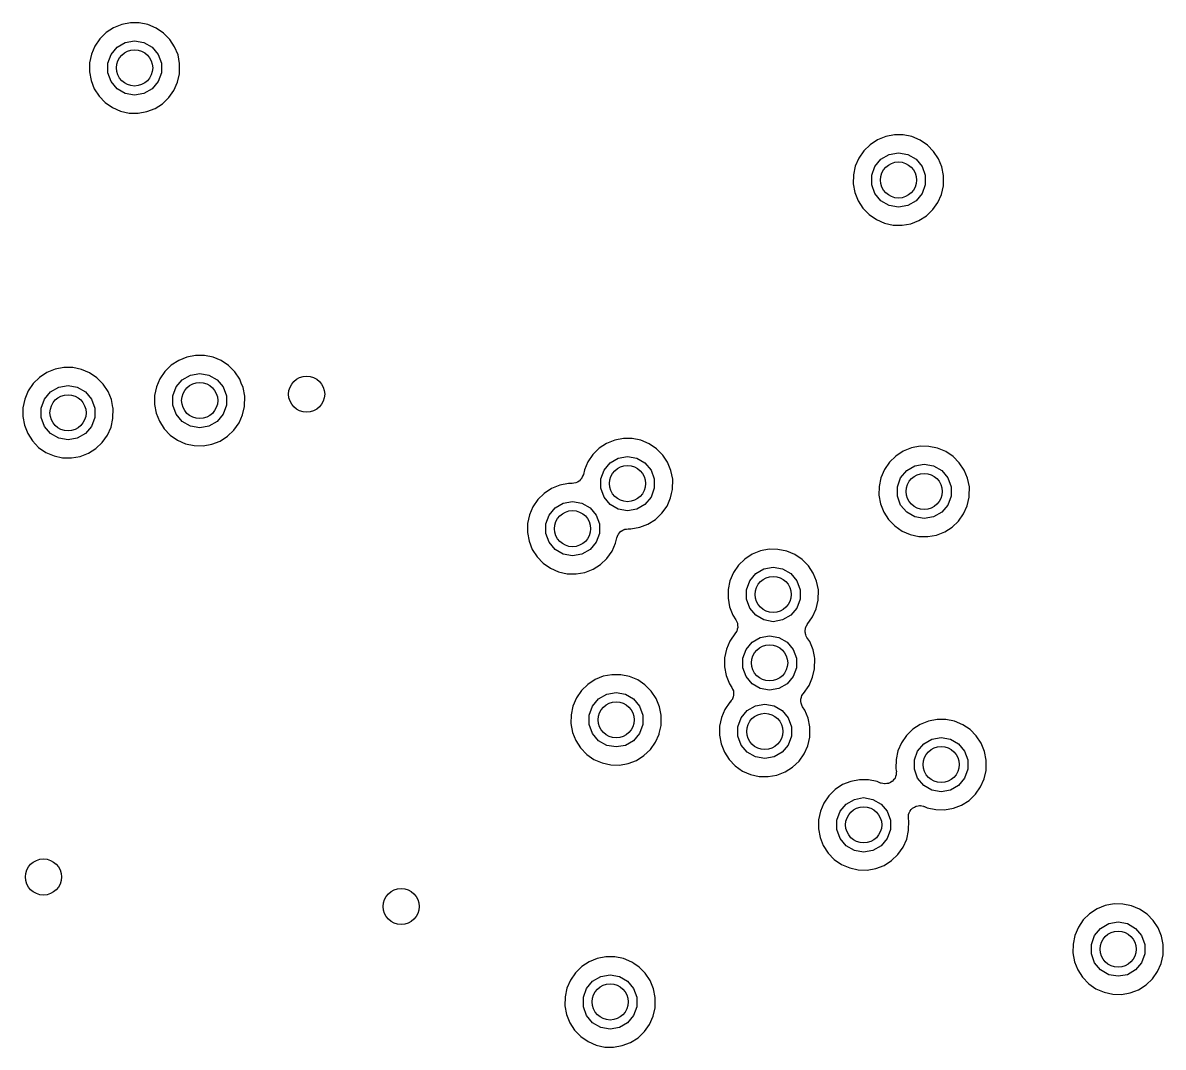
# Model space of a CAD drawing. Extents: x 83.8 to 170.2, y -169.8 to -83.8.
# Drawn here: x 136.53 to 149.16, y -116.27 to -104.92 of the extents above; entities that cross this region are included whole.
import ezdxf

# ---------------------------------------------------------------- set-up
doc = ezdxf.new("R2010")
doc.units = 0
doc.header["$MEASUREMENT"] = 0
doc.layers.add('BLACK', color=7, linetype='CONTINUOUS')

msp = doc.modelspace()

# ---------------------------------------------------------------- linework, layer by layer
at = {"layer": 'Black'}
for p, q in [((137.532, -104.976), (137.45, -105.03)), ((137.623, -104.939), (137.532, -104.976)), ((137.719, -104.921), (137.623, -104.939)), ((137.817, -104.922), (137.719, -104.921)), ((137.913, -104.941), (137.817, -104.922)), ((138.004, -104.979), (137.913, -104.941)), ((138.085, -105.034), (138.004, -104.979)), ((137.38, -105.098), (137.324, -105.179)), ((137.45, -105.03), (137.38, -105.098)), ((137.662, -105.138), (137.765, -105.12)), ((137.765, -105.12), (137.868, -105.138)), ((138.154, -105.104), (138.085, -105.034)), ((138.208, -105.186), (138.154, -105.104)), ((137.324, -105.179), (137.286, -105.269)), ((137.504, -105.271), (137.571, -105.191)), ((137.571, -105.191), (137.662, -105.138)), ((137.868, -105.138), (137.958, -105.191)), ((137.958, -105.191), (138.025, -105.271)), ((138.246, -105.276), (138.208, -105.186)), ((137.265, -105.365), (137.264, -105.463)), ((137.286, -105.269), (137.265, -105.365)), ((137.468, -105.369), (137.504, -105.271)), ((137.468, -105.474), (137.468, -105.369)), ((138.025, -105.271), (138.061, -105.369)), ((138.061, -105.369), (138.061, -105.474)), ((138.264, -105.371), (138.246, -105.276)), ((138.263, -105.485), (138.264, -105.371)), ((137.264, -105.463), (137.282, -105.56)), ((137.504, -105.572), (137.468, -105.474)), ((138.061, -105.474), (138.025, -105.572)), ((138.241, -105.58), (138.263, -105.485)), ((137.282, -105.56), (137.318, -105.651)), ((137.571, -105.652), (137.504, -105.572)), ((138.025, -105.572), (137.958, -105.652)), ((138.201, -105.67), (138.241, -105.58)), ((137.318, -105.651), (137.371, -105.733)), ((137.371, -105.733), (137.439, -105.804)), ((137.662, -105.704), (137.571, -105.652)), ((137.765, -105.723), (137.662, -105.704)), ((137.868, -105.704), (137.765, -105.723)), ((137.958, -105.652), (137.868, -105.704)), ((138.074, -105.817), (138.145, -105.75)), ((138.145, -105.75), (138.201, -105.67)), ((137.439, -105.804), (137.519, -105.86)), ((137.519, -105.86), (137.609, -105.899)), ((137.9, -105.905), (137.991, -105.87)), ((137.991, -105.87), (138.074, -105.817)), ((137.609, -105.899), (137.705, -105.92)), ((137.705, -105.92), (137.803, -105.922)), ((137.803, -105.922), (137.9, -105.905)), ((145.996, -106.217), (145.914, -106.271)), ((146.087, -106.18), (145.996, -106.217)), ((146.183, -106.162), (146.087, -106.18)), ((146.281, -106.162), (146.183, -106.162)), ((146.378, -106.182), (146.281, -106.162)), ((146.468, -106.22), (146.378, -106.182)), ((146.549, -106.275), (146.468, -106.22)), ((145.844, -106.339), (145.789, -106.42)), ((145.914, -106.271), (145.844, -106.339)), ((146.035, -106.431), (146.126, -106.379)), ((146.126, -106.379), (146.229, -106.361)), ((146.229, -106.361), (146.332, -106.379)), ((146.332, -106.379), (146.423, -106.431)), ((146.618, -106.345), (146.549, -106.275)), ((146.673, -106.426), (146.618, -106.345)), ((145.75, -106.51), (145.73, -106.606)), ((145.789, -106.42), (145.75, -106.51)), ((145.932, -106.61), (145.968, -106.512)), ((145.968, -106.512), (146.035, -106.431)), ((146.423, -106.431), (146.49, -106.512)), ((146.49, -106.512), (146.526, -106.61)), ((146.71, -106.517), (146.673, -106.426)), ((146.729, -106.612), (146.71, -106.517)), ((145.73, -106.606), (145.728, -106.704)), ((145.932, -106.714), (145.932, -106.61)), ((146.526, -106.61), (146.526, -106.714)), ((146.727, -106.726), (146.729, -106.612)), ((145.728, -106.704), (145.746, -106.801)), ((145.968, -106.813), (145.932, -106.714)), ((146.526, -106.714), (146.49, -106.813)), ((146.706, -106.821), (146.727, -106.726)), ((145.746, -106.801), (145.782, -106.892)), ((145.782, -106.892), (145.835, -106.974)), ((146.035, -106.893), (145.968, -106.813)), ((146.126, -106.945), (146.035, -106.893)), ((146.423, -106.893), (146.332, -106.945)), ((146.49, -106.813), (146.423, -106.893)), ((146.666, -106.91), (146.706, -106.821)), ((145.835, -106.974), (145.903, -107.045)), ((146.229, -106.963), (146.126, -106.945)), ((146.332, -106.945), (146.229, -106.963)), ((146.538, -107.058), (146.609, -106.99)), ((146.609, -106.99), (146.666, -106.91)), ((145.903, -107.045), (145.984, -107.101)), ((145.984, -107.101), (146.074, -107.14)), ((146.074, -107.14), (146.169, -107.161)), ((146.268, -107.163), (146.364, -107.146)), ((146.364, -107.146), (146.456, -107.111)), ((146.456, -107.111), (146.538, -107.058)), ((146.169, -107.161), (146.268, -107.163)), ((138.253, -108.66), (138.171, -108.713)), ((138.344, -108.623), (138.253, -108.66)), ((138.44, -108.604), (138.344, -108.623)), ((138.538, -108.605), (138.44, -108.604)), ((138.634, -108.625), (138.538, -108.605)), ((138.725, -108.663), (138.634, -108.625)), ((138.806, -108.718), (138.725, -108.663)), ((136.794, -108.795), (136.712, -108.848)), ((136.885, -108.758), (136.794, -108.795)), ((136.981, -108.74), (136.885, -108.758)), ((137.079, -108.74), (136.981, -108.74)), ((137.175, -108.76), (137.079, -108.74)), ((137.266, -108.798), (137.175, -108.76)), ((138.101, -108.782), (138.045, -108.863)), ((138.171, -108.713), (138.101, -108.782)), ((138.875, -108.787), (138.806, -108.718)), ((138.929, -108.869), (138.875, -108.787)), ((136.642, -108.917), (136.587, -108.998)), ((136.712, -108.848), (136.642, -108.917)), ((137.347, -108.853), (137.266, -108.798)), ((137.416, -108.922), (137.347, -108.853)), ((137.47, -109.004), (137.416, -108.922)), ((138.045, -108.863), (138.007, -108.953)), ((138.225, -108.954), (138.292, -108.874)), ((138.292, -108.874), (138.383, -108.822)), ((138.383, -108.822), (138.486, -108.804)), ((138.486, -108.804), (138.589, -108.822)), ((138.589, -108.822), (138.679, -108.874)), ((138.679, -108.874), (138.746, -108.954)), ((138.947, -108.912), (138.929, -108.869)), ((138.967, -108.96), (138.947, -108.912)), ((136.587, -108.998), (136.548, -109.088)), ((136.766, -109.089), (136.833, -109.009)), ((136.833, -109.009), (136.924, -108.957)), ((136.924, -108.957), (137.027, -108.939)), ((137.027, -108.939), (137.13, -108.957)), ((137.13, -108.957), (137.22, -109.009)), ((137.22, -109.009), (137.288, -109.089)), ((137.508, -109.095), (137.47, -109.004)), ((138.007, -108.953), (137.986, -109.049)), ((138.189, -109.053), (138.225, -108.954)), ((138.746, -108.954), (138.782, -109.053)), ((138.985, -109.055), (138.967, -108.96)), ((136.548, -109.088), (136.528, -109.184)), ((136.73, -109.188), (136.766, -109.089)), ((137.288, -109.089), (137.323, -109.188)), ((137.525, -109.182), (137.508, -109.095)), ((137.986, -109.049), (137.985, -109.147)), ((137.985, -109.147), (138.003, -109.243)), ((138.189, -109.157), (138.189, -109.053)), ((138.225, -109.255), (138.189, -109.157)), ((138.782, -109.157), (138.746, -109.255)), ((138.782, -109.053), (138.782, -109.157)), ((138.962, -109.263), (138.984, -109.169)), ((138.984, -109.169), (138.985, -109.055)), ((136.528, -109.184), (136.526, -109.282)), ((136.526, -109.282), (136.544, -109.378)), ((136.73, -109.292), (136.73, -109.188)), ((136.766, -109.391), (136.73, -109.292)), ((137.323, -109.292), (137.288, -109.391)), ((137.323, -109.188), (137.323, -109.292)), ((137.527, -109.19), (137.525, -109.182)), ((137.525, -109.304), (137.527, -109.19)), ((138.003, -109.243), (138.039, -109.334)), ((138.292, -109.336), (138.225, -109.255)), ((138.746, -109.255), (138.679, -109.336)), ((138.922, -109.353), (138.962, -109.263)), ((136.544, -109.378), (136.58, -109.47)), ((136.833, -109.471), (136.766, -109.391)), ((137.288, -109.391), (137.22, -109.471)), ((137.464, -109.488), (137.504, -109.399)), ((137.504, -109.399), (137.525, -109.304)), ((138.039, -109.334), (138.092, -109.417)), ((138.092, -109.417), (138.16, -109.487)), ((138.383, -109.388), (138.292, -109.336)), ((138.486, -109.406), (138.383, -109.388)), ((138.589, -109.388), (138.486, -109.406)), ((138.679, -109.336), (138.589, -109.388)), ((138.866, -109.433), (138.922, -109.353)), ((136.58, -109.47), (136.633, -109.552)), ((136.633, -109.552), (136.701, -109.623)), ((136.924, -109.523), (136.833, -109.471)), ((137.027, -109.541), (136.924, -109.523)), ((137.13, -109.523), (137.027, -109.541)), ((137.22, -109.471), (137.13, -109.523)), ((137.407, -109.568), (137.464, -109.488)), ((138.16, -109.487), (138.241, -109.543)), ((138.241, -109.543), (138.33, -109.583)), ((138.621, -109.589), (138.712, -109.553)), ((138.712, -109.553), (138.795, -109.501)), ((138.795, -109.501), (138.866, -109.433)), ((143.085, -109.543), (142.994, -109.58)), ((143.181, -109.525), (143.085, -109.543)), ((143.279, -109.525), (143.181, -109.525)), ((143.375, -109.545), (143.279, -109.525)), ((143.466, -109.583), (143.375, -109.545)), ((136.701, -109.623), (136.782, -109.679)), ((136.782, -109.679), (136.872, -109.718)), ((137.253, -109.688), (137.336, -109.636)), ((137.336, -109.636), (137.407, -109.568)), ((138.33, -109.583), (138.426, -109.604)), ((138.426, -109.604), (138.524, -109.606)), ((138.524, -109.606), (138.621, -109.589)), ((142.912, -109.634), (142.842, -109.702)), ((142.994, -109.58), (142.912, -109.634)), ((143.547, -109.638), (143.466, -109.583)), ((143.616, -109.708), (143.547, -109.638)), ((146.281, -109.666), (146.199, -109.72)), ((146.372, -109.629), (146.281, -109.666)), ((146.468, -109.611), (146.372, -109.629)), ((146.566, -109.612), (146.468, -109.611)), ((146.663, -109.631), (146.566, -109.612)), ((146.753, -109.669), (146.663, -109.631)), ((146.834, -109.724), (146.753, -109.669)), ((136.872, -109.718), (136.967, -109.739)), ((136.967, -109.739), (137.065, -109.741)), ((137.065, -109.741), (137.162, -109.724)), ((137.162, -109.724), (137.253, -109.688)), ((142.786, -109.783), (142.748, -109.873)), ((142.842, -109.702), (142.786, -109.783)), ((142.966, -109.875), (143.033, -109.794)), ((143.033, -109.794), (143.124, -109.742)), ((143.124, -109.742), (143.227, -109.724)), ((143.227, -109.724), (143.33, -109.742)), ((143.33, -109.742), (143.42, -109.794)), ((143.42, -109.794), (143.487, -109.875)), ((143.67, -109.789), (143.616, -109.708)), ((143.708, -109.88), (143.67, -109.789)), ((146.129, -109.788), (146.074, -109.869)), ((146.199, -109.72), (146.129, -109.788)), ((146.903, -109.794), (146.834, -109.724)), ((146.958, -109.875), (146.903, -109.794)), ((142.737, -109.924), (142.729, -109.942)), ((142.748, -109.873), (142.737, -109.924)), ((142.93, -109.973), (142.966, -109.875)), ((143.487, -109.875), (143.523, -109.973)), ((143.727, -109.975), (143.708, -109.88)), ((146.074, -109.869), (146.035, -109.959)), ((146.253, -109.961), (146.32, -109.881)), ((146.32, -109.881), (146.411, -109.828)), ((146.411, -109.828), (146.514, -109.81)), ((146.514, -109.81), (146.617, -109.828)), ((146.617, -109.828), (146.708, -109.881)), ((146.708, -109.881), (146.775, -109.961)), ((146.995, -109.966), (146.958, -109.875)), ((142.476, -110.042), (142.385, -110.079)), ((142.573, -110.024), (142.476, -110.042)), ((142.612, -110.024), (142.573, -110.024)), ((142.632, -110.021), (142.612, -110.024)), ((142.652, -110.018), (142.632, -110.021)), ((142.654, -110.017), (142.652, -110.018)), ((142.655, -110.017), (142.654, -110.017)), ((142.673, -110.007), (142.655, -110.017)), ((142.691, -109.997), (142.673, -110.007)), ((142.692, -109.996), (142.691, -109.997)), ((142.694, -109.995), (142.692, -109.996)), ((142.707, -109.98), (142.694, -109.995)), ((142.721, -109.965), (142.707, -109.98)), ((142.722, -109.961), (142.721, -109.963)), ((142.721, -109.963), (142.721, -109.965)), ((142.729, -109.942), (142.722, -109.961)), ((142.93, -110.077), (142.93, -109.973)), ((143.523, -109.973), (143.523, -110.077)), ((143.725, -110.089), (143.727, -109.975)), ((146.015, -110.055), (146.013, -110.153)), ((146.035, -109.959), (146.015, -110.055)), ((146.217, -110.059), (146.253, -109.961)), ((146.217, -110.164), (146.217, -110.059)), ((146.775, -109.961), (146.811, -110.059)), ((146.811, -110.059), (146.811, -110.164)), ((147.014, -110.061), (146.995, -109.966)), ((142.303, -110.133), (142.233, -110.201)), ((142.385, -110.079), (142.303, -110.133)), ((142.966, -110.176), (142.93, -110.077)), ((143.033, -110.256), (142.966, -110.176)), ((143.487, -110.176), (143.42, -110.256)), ((143.523, -110.077), (143.487, -110.176)), ((143.664, -110.273), (143.703, -110.184)), ((143.703, -110.184), (143.714, -110.136)), ((143.714, -110.136), (143.725, -110.089)), ((146.013, -110.153), (146.031, -110.25)), ((146.253, -110.262), (146.217, -110.164)), ((146.811, -110.164), (146.775, -110.262)), ((146.991, -110.27), (147.012, -110.175)), ((147.012, -110.162), (147.014, -110.061)), ((147.012, -110.175), (147.012, -110.162)), ((147.012, -110.162), (147.012, -110.162)), ((147.012, -110.162), (147.012, -110.162)), ((142.178, -110.282), (142.139, -110.372)), ((142.233, -110.201), (142.178, -110.282)), ((142.357, -110.374), (142.425, -110.294)), ((142.425, -110.294), (142.515, -110.241)), ((142.515, -110.241), (142.618, -110.223)), ((142.618, -110.223), (142.721, -110.241)), ((142.721, -110.241), (142.812, -110.294)), ((142.812, -110.294), (142.879, -110.374)), ((143.124, -110.308), (143.033, -110.256)), ((143.227, -110.326), (143.124, -110.308)), ((143.33, -110.308), (143.227, -110.326)), ((143.42, -110.256), (143.33, -110.308)), ((143.607, -110.353), (143.664, -110.273)), ((146.031, -110.25), (146.067, -110.341)), ((146.32, -110.342), (146.253, -110.262)), ((146.775, -110.262), (146.708, -110.342)), ((146.951, -110.359), (146.991, -110.27)), ((142.139, -110.372), (142.119, -110.468)), ((142.322, -110.472), (142.357, -110.374)), ((142.879, -110.374), (142.915, -110.472)), ((143.453, -110.474), (143.536, -110.421)), ((143.536, -110.421), (143.607, -110.353)), ((146.067, -110.341), (146.12, -110.423)), ((146.12, -110.423), (146.188, -110.494)), ((146.411, -110.394), (146.32, -110.342)), ((146.514, -110.412), (146.411, -110.394)), ((146.617, -110.394), (146.514, -110.412)), ((146.708, -110.342), (146.617, -110.394)), ((146.894, -110.44), (146.951, -110.359)), ((142.119, -110.468), (142.118, -110.566)), ((142.322, -110.577), (142.322, -110.472)), ((142.915, -110.472), (142.915, -110.577)), ((143.139, -110.569), (143.153, -110.553)), ((143.153, -110.553), (143.154, -110.553)), ((143.154, -110.553), (143.155, -110.551)), ((143.155, -110.551), (143.173, -110.542)), ((143.173, -110.542), (143.191, -110.532)), ((143.191, -110.532), (143.193, -110.532)), ((143.193, -110.532), (143.195, -110.531)), ((143.195, -110.531), (143.215, -110.528)), ((143.215, -110.528), (143.235, -110.525)), ((143.235, -110.525), (143.265, -110.526)), ((143.265, -110.526), (143.362, -110.509)), ((143.362, -110.509), (143.453, -110.474)), ((146.188, -110.494), (146.269, -110.55)), ((146.269, -110.55), (146.359, -110.589)), ((146.649, -110.595), (146.741, -110.56)), ((146.741, -110.56), (146.823, -110.507)), ((146.823, -110.507), (146.894, -110.44)), ((142.118, -110.566), (142.135, -110.663)), ((142.135, -110.663), (142.171, -110.754)), ((142.357, -110.675), (142.322, -110.577)), ((142.425, -110.755), (142.357, -110.675)), ((142.879, -110.675), (142.812, -110.755)), ((142.915, -110.577), (142.879, -110.675)), ((143.055, -110.772), (143.095, -110.683)), ((143.095, -110.683), (143.108, -110.624)), ((143.108, -110.624), (143.116, -110.606)), ((143.116, -110.606), (143.123, -110.587)), ((143.123, -110.587), (143.125, -110.585)), ((143.125, -110.584), (143.139, -110.569)), ((143.125, -110.585), (143.125, -110.584)), ((146.359, -110.589), (146.454, -110.61)), ((146.454, -110.61), (146.553, -110.612)), ((146.553, -110.612), (146.649, -110.595)), ((142.171, -110.754), (142.224, -110.836)), ((142.515, -110.807), (142.425, -110.755)), ((142.618, -110.825), (142.515, -110.807)), ((142.721, -110.807), (142.618, -110.825)), ((142.812, -110.755), (142.721, -110.807)), ((142.999, -110.853), (143.055, -110.772)), ((144.608, -110.807), (144.526, -110.861)), ((144.699, -110.77), (144.608, -110.807)), ((144.795, -110.752), (144.699, -110.77)), ((144.893, -110.753), (144.795, -110.752)), ((144.99, -110.772), (144.893, -110.753)), ((145.08, -110.81), (144.99, -110.772)), ((145.161, -110.865), (145.08, -110.81)), ((142.224, -110.836), (142.293, -110.907)), ((142.293, -110.907), (142.373, -110.963)), ((142.845, -110.973), (142.928, -110.92)), ((142.928, -110.92), (142.999, -110.853)), ((144.456, -110.929), (144.401, -111.01)), ((144.526, -110.861), (144.456, -110.929)), ((145.23, -110.935), (145.161, -110.865)), ((145.285, -111.017), (145.23, -110.935)), ((142.373, -110.963), (142.463, -111.002)), ((142.463, -111.002), (142.559, -111.023)), ((142.559, -111.023), (142.657, -111.025)), ((142.657, -111.025), (142.753, -111.008)), ((142.753, -111.008), (142.845, -110.973)), ((144.401, -111.01), (144.362, -111.1)), ((144.58, -111.102), (144.647, -111.022)), ((144.647, -111.022), (144.738, -110.969)), ((144.738, -110.969), (144.841, -110.951)), ((144.841, -110.951), (144.944, -110.969)), ((144.944, -110.969), (145.035, -111.022)), ((145.035, -111.022), (145.102, -111.102)), ((145.322, -111.107), (145.285, -111.017)), ((144.342, -111.196), (144.34, -111.294)), ((144.362, -111.1), (144.342, -111.196)), ((144.544, -111.2), (144.58, -111.102)), ((145.102, -111.102), (145.138, -111.2)), ((145.341, -111.202), (145.322, -111.107)), ((144.34, -111.294), (144.358, -111.391)), ((144.544, -111.305), (144.544, -111.2)), ((144.58, -111.403), (144.544, -111.305)), ((145.138, -111.305), (145.102, -111.403)), ((145.138, -111.2), (145.138, -111.305)), ((145.318, -111.411), (145.339, -111.316)), ((145.339, -111.316), (145.341, -111.202)), ((144.358, -111.391), (144.394, -111.482)), ((144.647, -111.483), (144.58, -111.403)), ((145.102, -111.403), (145.035, -111.483)), ((145.278, -111.501), (145.318, -111.411)), ((144.394, -111.482), (144.428, -111.535)), ((144.428, -111.535), (144.436, -111.554)), ((144.436, -111.554), (144.444, -111.572)), ((144.444, -111.572), (144.445, -111.574)), ((144.445, -111.574), (144.445, -111.576)), ((144.738, -111.535), (144.647, -111.483)), ((144.841, -111.554), (144.738, -111.535)), ((144.944, -111.535), (144.841, -111.554)), ((145.035, -111.483), (144.944, -111.535)), ((145.217, -111.587), (145.278, -111.501)), ((144.424, -111.678), (144.361, -111.769)), ((144.426, -111.673), (144.424, -111.678)), ((144.434, -111.662), (144.426, -111.673)), ((144.435, -111.66), (144.434, -111.662)), ((144.436, -111.659), (144.435, -111.66)), ((144.441, -111.639), (144.436, -111.659)), ((144.442, -111.638), (144.441, -111.639)), ((144.447, -111.62), (144.442, -111.638)), ((144.442, -111.638), (144.442, -111.638)), ((144.442, -111.638), (144.442, -111.638)), ((144.445, -111.576), (144.446, -111.596)), ((144.446, -111.596), (144.448, -111.616)), ((144.448, -111.616), (144.447, -111.618)), ((144.447, -111.618), (144.447, -111.62)), ((145.194, -111.671), (145.195, -111.658)), ((145.197, -111.68), (145.194, -111.671)), ((145.195, -111.646), (145.197, -111.636)), ((145.195, -111.658), (145.195, -111.646)), ((145.197, -111.636), (145.198, -111.627)), ((145.197, -111.69), (145.197, -111.68)), ((145.202, -111.701), (145.197, -111.69)), ((145.198, -111.627), (145.204, -111.615)), ((145.206, -111.713), (145.202, -111.701)), ((145.204, -111.615), (145.207, -111.603)), ((145.207, -111.603), (145.213, -111.596)), ((145.213, -111.596), (145.217, -111.587)), ((144.361, -111.769), (144.323, -111.859)), ((144.541, -111.861), (144.608, -111.781)), ((144.608, -111.781), (144.698, -111.728)), ((144.698, -111.728), (144.801, -111.71)), ((144.801, -111.71), (144.904, -111.728)), ((144.904, -111.728), (144.995, -111.781)), ((144.995, -111.781), (145.062, -111.861)), ((145.211, -111.721), (145.206, -111.713)), ((145.215, -111.73), (145.211, -111.721)), ((145.245, -111.775), (145.215, -111.73)), ((145.282, -111.866), (145.245, -111.775)), ((144.323, -111.859), (144.302, -111.955)), ((144.505, -111.959), (144.541, -111.861)), ((145.062, -111.861), (145.098, -111.959)), ((145.297, -111.941), (145.282, -111.866)), ((145.301, -111.961), (145.297, -111.941)), ((145.297, -111.941), (145.297, -111.941)), ((144.302, -111.955), (144.301, -112.053)), ((144.301, -112.053), (144.319, -112.15)), ((144.505, -112.064), (144.505, -111.959)), ((144.541, -112.162), (144.505, -112.064)), ((145.098, -112.064), (145.062, -112.162)), ((145.098, -111.959), (145.098, -112.064)), ((145.278, -112.17), (145.3, -112.075)), ((145.3, -112.075), (145.301, -111.961)), ((142.867, -112.196), (142.785, -112.25)), ((142.958, -112.159), (142.867, -112.196)), ((143.054, -112.141), (142.958, -112.159)), ((143.152, -112.141), (143.054, -112.141)), ((143.248, -112.161), (143.152, -112.141)), ((143.339, -112.199), (143.248, -112.161)), ((143.42, -112.254), (143.339, -112.199)), ((144.319, -112.15), (144.355, -112.241)), ((144.608, -112.242), (144.541, -112.162)), ((145.062, -112.162), (144.995, -112.242)), ((145.238, -112.26), (145.278, -112.17)), ((142.715, -112.318), (142.66, -112.399)), ((142.785, -112.25), (142.715, -112.318)), ((143.489, -112.324), (143.42, -112.254)), ((143.543, -112.405), (143.489, -112.324)), ((144.355, -112.241), (144.382, -112.284)), ((144.382, -112.284), (144.39, -112.303)), ((144.39, -112.303), (144.399, -112.321)), ((144.399, -112.321), (144.399, -112.323)), ((144.399, -112.323), (144.4, -112.325)), ((144.4, -112.325), (144.401, -112.345)), ((144.698, -112.294), (144.608, -112.242)), ((144.801, -112.313), (144.698, -112.294)), ((144.904, -112.294), (144.801, -112.313)), ((144.995, -112.242), (144.904, -112.294)), ((145.175, -112.35), (145.238, -112.26)), ((142.66, -112.399), (142.621, -112.489)), ((142.839, -112.491), (142.906, -112.41)), ((142.906, -112.41), (142.997, -112.358)), ((142.997, -112.358), (143.1, -112.34)), ((143.1, -112.34), (143.203, -112.358)), ((143.203, -112.358), (143.293, -112.41)), ((143.293, -112.41), (143.361, -112.491)), ((143.581, -112.496), (143.543, -112.405)), ((144.362, -112.446), (144.306, -112.527)), ((144.365, -112.444), (144.362, -112.446)), ((144.376, -112.427), (144.365, -112.444)), ((144.389, -112.411), (144.376, -112.427)), ((144.39, -112.408), (144.389, -112.409)), ((144.389, -112.409), (144.389, -112.411)), ((144.396, -112.388), (144.39, -112.408)), ((144.402, -112.369), (144.396, -112.388)), ((144.401, -112.345), (144.402, -112.365)), ((144.402, -112.365), (144.402, -112.367)), ((144.402, -112.367), (144.402, -112.369)), ((145.147, -112.414), (145.154, -112.39)), ((145.148, -112.437), (145.147, -112.414)), ((145.147, -112.414), (145.147, -112.414)), ((145.147, -112.414), (145.147, -112.414)), ((145.149, -112.458), (145.148, -112.437)), ((145.158, -112.477), (145.149, -112.458)), ((145.149, -112.458), (145.149, -112.458)), ((145.149, -112.458), (145.149, -112.458)), ((145.154, -112.39), (145.159, -112.372)), ((145.159, -112.372), (145.172, -112.355)), ((145.159, -112.372), (145.159, -112.372)), ((145.159, -112.372), (145.159, -112.372)), ((145.172, -112.355), (145.173, -112.352)), ((145.173, -112.352), (145.175, -112.35)), ((142.601, -112.585), (142.599, -112.683)), ((142.621, -112.489), (142.601, -112.585)), ((142.803, -112.589), (142.839, -112.491)), ((143.361, -112.491), (143.396, -112.589)), ((143.6, -112.591), (143.581, -112.496)), ((144.306, -112.527), (144.268, -112.617)), ((144.486, -112.619), (144.553, -112.539)), ((144.553, -112.539), (144.644, -112.486)), ((144.644, -112.486), (144.747, -112.468)), ((144.747, -112.468), (144.85, -112.486)), ((144.85, -112.486), (144.94, -112.539)), ((144.94, -112.539), (145.007, -112.619)), ((145.167, -112.499), (145.158, -112.477)), ((145.19, -112.534), (145.167, -112.499)), ((145.167, -112.499), (145.167, -112.499)), ((145.167, -112.499), (145.167, -112.499)), ((145.228, -112.624), (145.19, -112.534)), ((142.599, -112.683), (142.617, -112.78)), ((142.803, -112.693), (142.803, -112.589)), ((142.839, -112.792), (142.803, -112.693)), ((143.396, -112.693), (143.361, -112.792)), ((143.396, -112.589), (143.396, -112.693)), ((143.578, -112.794), (143.598, -112.705)), ((143.598, -112.705), (143.6, -112.591)), ((144.247, -112.713), (144.246, -112.811)), ((144.268, -112.617), (144.247, -112.713)), ((144.45, -112.717), (144.486, -112.619)), ((145.007, -112.619), (145.043, -112.717)), ((145.246, -112.719), (145.228, -112.624)), ((146.469, -112.692), (146.387, -112.746)), ((146.56, -112.655), (146.469, -112.692)), ((146.656, -112.637), (146.56, -112.655)), ((146.754, -112.637), (146.656, -112.637)), ((146.85, -112.657), (146.754, -112.637)), ((146.941, -112.695), (146.85, -112.657)), ((147.022, -112.75), (146.941, -112.695)), ((142.617, -112.78), (142.653, -112.871)), ((142.906, -112.872), (142.839, -112.792)), ((143.361, -112.792), (143.293, -112.872)), ((143.537, -112.889), (143.577, -112.8)), ((143.577, -112.8), (143.578, -112.794)), ((143.578, -112.794), (143.578, -112.794)), ((144.246, -112.811), (144.264, -112.908)), ((144.45, -112.822), (144.45, -112.717)), ((144.486, -112.92), (144.45, -112.822)), ((145.043, -112.822), (145.007, -112.92)), ((145.043, -112.717), (145.043, -112.822)), ((145.223, -112.928), (145.245, -112.833)), ((145.245, -112.833), (145.246, -112.719)), ((146.317, -112.814), (146.261, -112.895)), ((146.387, -112.746), (146.317, -112.814)), ((146.599, -112.854), (146.702, -112.836)), ((146.702, -112.836), (146.805, -112.854)), ((147.091, -112.82), (147.022, -112.75)), ((147.145, -112.901), (147.091, -112.82)), ((142.653, -112.871), (142.706, -112.953)), ((142.706, -112.953), (142.774, -113.024)), ((142.997, -112.924), (142.906, -112.872)), ((143.1, -112.942), (142.997, -112.924)), ((143.203, -112.924), (143.1, -112.942)), ((143.293, -112.872), (143.203, -112.924)), ((143.48, -112.969), (143.537, -112.889)), ((144.264, -112.908), (144.3, -112.999)), ((144.553, -113), (144.486, -112.92)), ((145.007, -112.92), (144.94, -113)), ((145.183, -113.018), (145.223, -112.928)), ((146.261, -112.895), (146.223, -112.985)), ((146.441, -112.987), (146.508, -112.906)), ((146.508, -112.906), (146.599, -112.854)), ((146.805, -112.854), (146.895, -112.906)), ((146.895, -112.906), (146.962, -112.987)), ((147.183, -112.992), (147.145, -112.901)), ((142.774, -113.024), (142.855, -113.08)), ((142.855, -113.08), (142.945, -113.119)), ((143.235, -113.125), (143.326, -113.09)), ((143.326, -113.09), (143.409, -113.037)), ((143.409, -113.037), (143.48, -112.969)), ((144.3, -112.999), (144.353, -113.081)), ((144.353, -113.081), (144.421, -113.152)), ((144.644, -113.052), (144.553, -113)), ((144.747, -113.071), (144.644, -113.052)), ((144.85, -113.052), (144.747, -113.071)), ((144.94, -113), (144.85, -113.052)), ((145.127, -113.098), (145.183, -113.018)), ((146.202, -113.081), (146.201, -113.179)), ((146.223, -112.985), (146.202, -113.081)), ((146.405, -113.085), (146.441, -112.987)), ((146.405, -113.189), (146.405, -113.085)), ((146.962, -112.987), (146.998, -113.085)), ((146.998, -113.085), (146.998, -113.189)), ((147.202, -113.087), (147.183, -112.992)), ((147.2, -113.201), (147.202, -113.087)), ((142.945, -113.119), (143.04, -113.14)), ((143.04, -113.14), (143.138, -113.142)), ((143.138, -113.142), (143.235, -113.125)), ((144.421, -113.152), (144.501, -113.208)), ((144.501, -113.208), (144.591, -113.247)), ((144.882, -113.253), (144.973, -113.218)), ((144.973, -113.218), (145.056, -113.165)), ((145.056, -113.165), (145.127, -113.098)), ((146.201, -113.179), (146.205, -113.201)), ((146.205, -113.201), (146.205, -113.205)), ((146.205, -113.205), (146.206, -113.208)), ((146.206, -113.208), (146.205, -113.227)), ((146.441, -113.288), (146.405, -113.189)), ((146.998, -113.189), (146.962, -113.288)), ((147.178, -113.296), (147.2, -113.201)), ((144.591, -113.247), (144.687, -113.268)), ((144.687, -113.268), (144.785, -113.27)), ((144.785, -113.27), (144.882, -113.253)), ((145.701, -113.323), (145.61, -113.359)), ((145.797, -113.304), (145.701, -113.323)), ((145.895, -113.305), (145.797, -113.304)), ((145.991, -113.325), (145.895, -113.305)), ((146.031, -113.341), (145.991, -113.325)), ((146.034, -113.342), (146.031, -113.341)), ((146.038, -113.344), (146.034, -113.342)), ((146.056, -113.347), (146.038, -113.344)), ((146.121, -113.344), (146.118, -113.345)), ((146.124, -113.343), (146.121, -113.344)), ((146.14, -113.334), (146.124, -113.343)), ((146.157, -113.325), (146.14, -113.334)), ((146.159, -113.323), (146.157, -113.325)), ((146.162, -113.321), (146.159, -113.323)), ((146.174, -113.307), (146.162, -113.321)), ((146.187, -113.293), (146.174, -113.307)), ((146.188, -113.29), (146.187, -113.293)), ((146.191, -113.287), (146.188, -113.29)), ((146.197, -113.269), (146.191, -113.287)), ((146.204, -113.252), (146.197, -113.269)), ((146.205, -113.245), (146.204, -113.249)), ((146.204, -113.249), (146.204, -113.252)), ((146.205, -113.227), (146.205, -113.245)), ((146.508, -113.368), (146.441, -113.288)), ((146.962, -113.288), (146.895, -113.368)), ((147.139, -113.385), (147.178, -113.296)), ((145.528, -113.413), (145.458, -113.482)), ((145.61, -113.359), (145.528, -113.413)), ((146.074, -113.351), (146.056, -113.347)), ((146.077, -113.351), (146.074, -113.351)), ((146.081, -113.351), (146.077, -113.351)), ((146.099, -113.348), (146.081, -113.351)), ((146.118, -113.345), (146.099, -113.348)), ((146.599, -113.42), (146.508, -113.368)), ((146.702, -113.438), (146.599, -113.42)), ((146.805, -113.42), (146.702, -113.438)), ((146.895, -113.368), (146.805, -113.42)), ((147.011, -113.533), (147.082, -113.465)), ((147.082, -113.465), (147.139, -113.385)), ((145.403, -113.563), (145.364, -113.653)), ((145.458, -113.482), (145.403, -113.563)), ((145.582, -113.654), (145.649, -113.574)), ((145.649, -113.574), (145.74, -113.522)), ((145.74, -113.522), (145.843, -113.503)), ((145.843, -113.503), (145.946, -113.522)), ((145.946, -113.522), (146.036, -113.574)), ((146.036, -113.574), (146.104, -113.654)), ((146.424, -113.599), (146.429, -113.596)), ((146.429, -113.596), (146.446, -113.594)), ((146.446, -113.594), (146.462, -113.591)), ((146.462, -113.591), (146.468, -113.592)), ((146.468, -113.592), (146.473, -113.591)), ((146.473, -113.591), (146.489, -113.595)), ((146.489, -113.595), (146.506, -113.598)), ((146.837, -113.621), (146.928, -113.586)), ((146.928, -113.586), (147.011, -113.533)), ((145.364, -113.653), (145.344, -113.749)), ((145.546, -113.752), (145.582, -113.654)), ((146.104, -113.654), (146.139, -113.752)), ((146.339, -113.699), (146.341, -113.693)), ((146.34, -113.715), (146.339, -113.699)), ((146.339, -113.732), (146.34, -113.715)), ((146.341, -113.688), (146.348, -113.673)), ((146.341, -113.693), (146.341, -113.688)), ((146.348, -113.673), (146.354, -113.657)), ((146.354, -113.657), (146.357, -113.653)), ((146.357, -113.653), (146.359, -113.648)), ((146.359, -113.648), (146.371, -113.635)), ((146.371, -113.635), (146.381, -113.622)), ((146.381, -113.622), (146.386, -113.62)), ((146.386, -113.62), (146.39, -113.616)), ((146.39, -113.616), (146.405, -113.608)), ((146.405, -113.608), (146.419, -113.6)), ((146.419, -113.6), (146.424, -113.599)), ((146.506, -113.598), (146.511, -113.6)), ((146.511, -113.6), (146.516, -113.602)), ((146.516, -113.602), (146.546, -113.615)), ((146.546, -113.615), (146.642, -113.636)), ((146.642, -113.636), (146.74, -113.638)), ((146.74, -113.638), (146.837, -113.621)), ((145.344, -113.749), (145.342, -113.847)), ((145.342, -113.847), (145.36, -113.943)), ((145.546, -113.857), (145.546, -113.752)), ((146.139, -113.752), (146.139, -113.857)), ((146.34, -113.737), (146.339, -113.732)), ((146.34, -113.743), (146.34, -113.737)), ((146.343, -113.755), (146.34, -113.743)), ((146.341, -113.868), (146.343, -113.755)), ((145.36, -113.943), (145.396, -114.034)), ((145.582, -113.955), (145.546, -113.857)), ((145.649, -114.035), (145.582, -113.955)), ((146.104, -113.955), (146.036, -114.035)), ((146.139, -113.857), (146.104, -113.955)), ((146.28, -114.053), (146.32, -113.963)), ((146.32, -113.963), (146.341, -113.868)), ((145.396, -114.034), (145.449, -114.117)), ((145.74, -114.088), (145.649, -114.035)), ((145.843, -114.106), (145.74, -114.088)), ((145.946, -114.088), (145.843, -114.106)), ((146.036, -114.035), (145.946, -114.088)), ((146.223, -114.133), (146.28, -114.053)), ((145.449, -114.117), (145.517, -114.187)), ((145.517, -114.187), (145.598, -114.243)), ((146.069, -114.253), (146.152, -114.201)), ((146.152, -114.201), (146.223, -114.133)), ((145.598, -114.243), (145.688, -114.282)), ((145.688, -114.282), (145.783, -114.303)), ((145.783, -114.303), (145.881, -114.306)), ((145.881, -114.306), (145.978, -114.289)), ((145.978, -114.289), (146.069, -114.253)), ((148.52, -114.699), (148.43, -114.736)), ((148.617, -114.681), (148.52, -114.699)), ((148.715, -114.682), (148.617, -114.681)), ((148.811, -114.701), (148.715, -114.682)), ((148.901, -114.739), (148.811, -114.701)), ((148.277, -114.858), (148.222, -114.939)), ((148.347, -114.79), (148.277, -114.858)), ((148.43, -114.736), (148.347, -114.79)), ((148.983, -114.794), (148.901, -114.739)), ((149.052, -114.864), (148.983, -114.794)), ((148.222, -114.939), (148.183, -115.029)), ((148.401, -115.031), (148.469, -114.951)), ((148.469, -114.951), (148.559, -114.898)), ((148.559, -114.898), (148.662, -114.88)), ((148.662, -114.88), (148.765, -114.898)), ((148.765, -114.898), (148.856, -114.951)), ((148.856, -114.951), (148.923, -115.031)), ((149.106, -114.945), (149.052, -114.864)), ((149.143, -115.036), (149.106, -114.945)), ((148.183, -115.029), (148.163, -115.125)), ((148.366, -115.129), (148.401, -115.031)), ((148.923, -115.031), (148.959, -115.129)), ((149.162, -115.131), (149.143, -115.036)), ((148.163, -115.125), (148.162, -115.223)), ((148.162, -115.223), (148.179, -115.32)), ((148.366, -115.234), (148.366, -115.129)), ((148.401, -115.332), (148.366, -115.234)), ((148.959, -115.234), (148.923, -115.332)), ((148.959, -115.129), (148.959, -115.234)), ((149.161, -115.245), (149.162, -115.131)), ((142.801, -115.321), (142.719, -115.375)), ((142.892, -115.284), (142.801, -115.321)), ((142.988, -115.266), (142.892, -115.284)), ((143.086, -115.267), (142.988, -115.266)), ((143.182, -115.286), (143.086, -115.267)), ((143.273, -115.324), (143.182, -115.286)), ((143.295, -115.339), (143.273, -115.324)), ((143.354, -115.379), (143.295, -115.339)), ((143.295, -115.339), (143.295, -115.339)), ((148.179, -115.32), (148.215, -115.411)), ((148.469, -115.412), (148.401, -115.332)), ((148.923, -115.332), (148.856, -115.412)), ((149.099, -115.429), (149.139, -115.34)), ((149.139, -115.34), (149.161, -115.245)), ((142.649, -115.443), (142.593, -115.524)), ((142.719, -115.375), (142.649, -115.443)), ((142.84, -115.536), (142.931, -115.483)), ((142.931, -115.483), (143.034, -115.465)), ((143.034, -115.465), (143.137, -115.483)), ((143.137, -115.483), (143.227, -115.536)), ((143.423, -115.449), (143.354, -115.379)), ((143.477, -115.53), (143.423, -115.449)), ((148.215, -115.411), (148.269, -115.493)), ((148.269, -115.493), (148.337, -115.564)), ((148.559, -115.464), (148.469, -115.412)), ((148.662, -115.482), (148.559, -115.464)), ((148.765, -115.464), (148.662, -115.482)), ((148.856, -115.412), (148.765, -115.464)), ((149.043, -115.51), (149.099, -115.429)), ((142.555, -115.614), (142.534, -115.71)), ((142.593, -115.524), (142.555, -115.614)), ((142.737, -115.714), (142.773, -115.616)), ((142.773, -115.616), (142.84, -115.536)), ((143.227, -115.536), (143.294, -115.616)), ((143.294, -115.616), (143.33, -115.714)), ((143.515, -115.621), (143.477, -115.53)), ((148.337, -115.564), (148.417, -115.62)), ((148.889, -115.63), (148.972, -115.577)), ((148.972, -115.577), (149.043, -115.51)), ((142.534, -115.71), (142.533, -115.808)), ((142.737, -115.819), (142.737, -115.714)), ((143.33, -115.714), (143.33, -115.819)), ((143.534, -115.716), (143.515, -115.621)), ((143.532, -115.83), (143.534, -115.716)), ((148.417, -115.62), (148.507, -115.659)), ((148.507, -115.659), (148.603, -115.68)), ((148.603, -115.68), (148.701, -115.682)), ((148.701, -115.682), (148.797, -115.665)), ((148.797, -115.665), (148.846, -115.646)), ((148.846, -115.646), (148.889, -115.63)), ((148.846, -115.646), (148.846, -115.646)), ((142.533, -115.808), (142.551, -115.905)), ((142.773, -115.917), (142.737, -115.819)), ((143.33, -115.819), (143.294, -115.917)), ((143.51, -115.925), (143.532, -115.83)), ((142.551, -115.905), (142.587, -115.996)), ((142.587, -115.996), (142.64, -116.078)), ((142.84, -115.997), (142.773, -115.917)), ((142.931, -116.049), (142.84, -115.997)), ((143.227, -115.997), (143.137, -116.049)), ((143.294, -115.917), (143.227, -115.997)), ((143.471, -116.014), (143.51, -115.925)), ((142.64, -116.078), (142.708, -116.149)), ((143.034, -116.067), (142.931, -116.049)), ((143.137, -116.049), (143.034, -116.067)), ((143.343, -116.162), (143.414, -116.095)), ((143.414, -116.095), (143.471, -116.014)), ((142.708, -116.149), (142.789, -116.205)), ((142.789, -116.205), (142.878, -116.244)), ((142.878, -116.244), (142.974, -116.265)), ((143.072, -116.267), (143.169, -116.25)), ((143.169, -116.25), (143.26, -116.215)), ((143.26, -116.215), (143.343, -116.162)), ((142.974, -116.265), (143.072, -116.267))]:
    msp.add_line(p, q, dxfattribs=at)
for centre in [(137.765, -105.421), (146.229, -106.662), (138.486, -109.105), (139.671, -109.034), (137.027, -109.24), (143.227, -110.025), (146.514, -110.111), (142.618, -110.524), (144.841, -111.252), (144.801, -112.011), (143.1, -112.641), (144.747, -112.769), (146.702, -113.137), (145.843, -113.805), (136.754, -114.382), (140.718, -114.709), (148.662, -115.181), (143.034, -115.766)]:
    msp.add_circle(centre, 0.2, dxfattribs=at)

doc.saveas('drawing.dxf')
